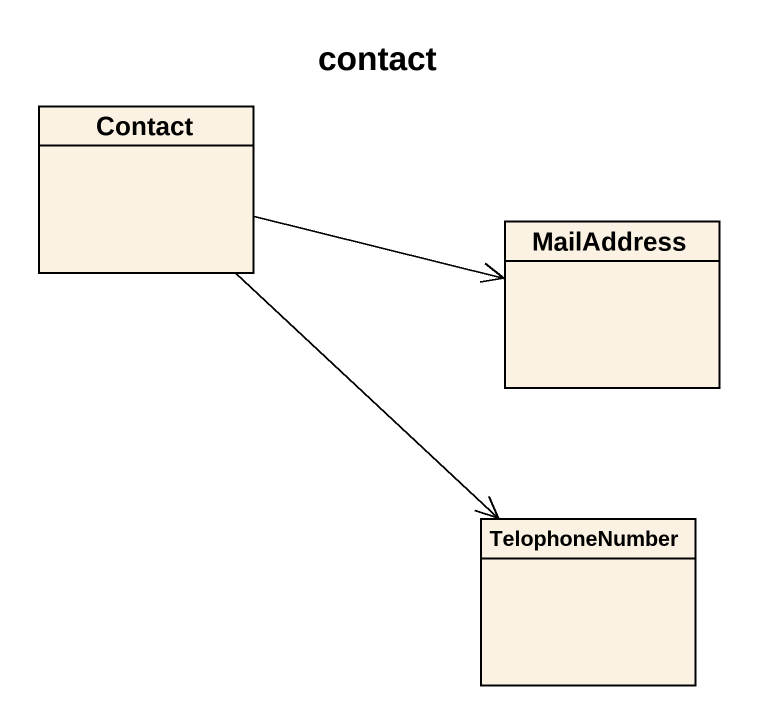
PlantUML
@startuml
title contact
hide circle
hide empty members
class Contact
class MailAddress
class TelophoneNumber
Contact -right-> MailAddress
Contact --> TelophoneNumber
@enduml
